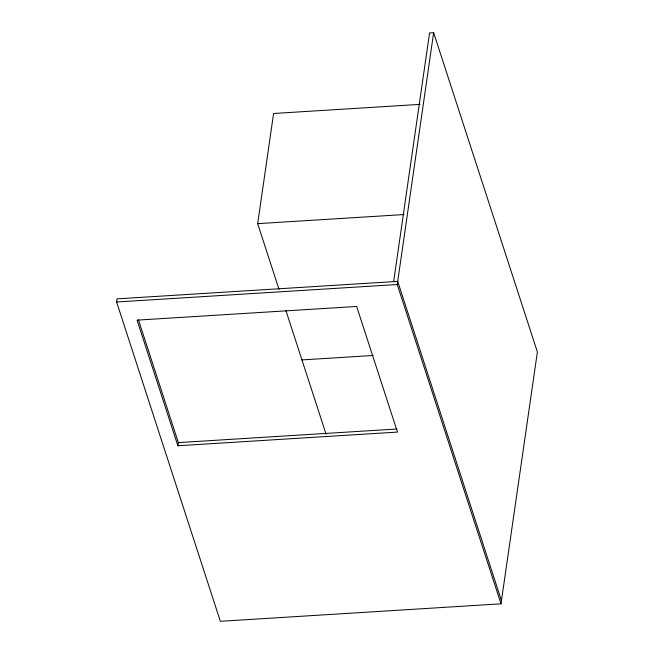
<?xml version="1.0" encoding="UTF-8"?>
<svg xmlns="http://www.w3.org/2000/svg" width="654" height="654" viewBox="0 0 654 654"><rect width="100%" height="100%" fill="white"/><g stroke="black" fill="none" stroke-linecap="round" stroke-linejoin="round"><path stroke-width="0.98" d="M393.643 281.629L429.572 32.953L433.643 32.7L537.384 351.999L501.005 603.822L220.357 621.3L116.616 302.001L117.066 298.853L397.706 281.375L501.454 600.674M177.888 445.758L137.07 320.133L356.659 306.456L397.477 432.081L177.888 445.758L178.346 442.611L138.468 319.88M279.029 289.37L257.676 223.66L273.593 113.494L420.015 104.37M501.005 603.822L397.256 284.523L433.643 32.7M257.676 223.66L404.098 214.545M116.616 302.001L397.256 284.523M301.944 359.913L373.123 355.482M178.346 442.611L396.921 428.999M285.937 310.634L326.125 434.321"/></g></svg>
